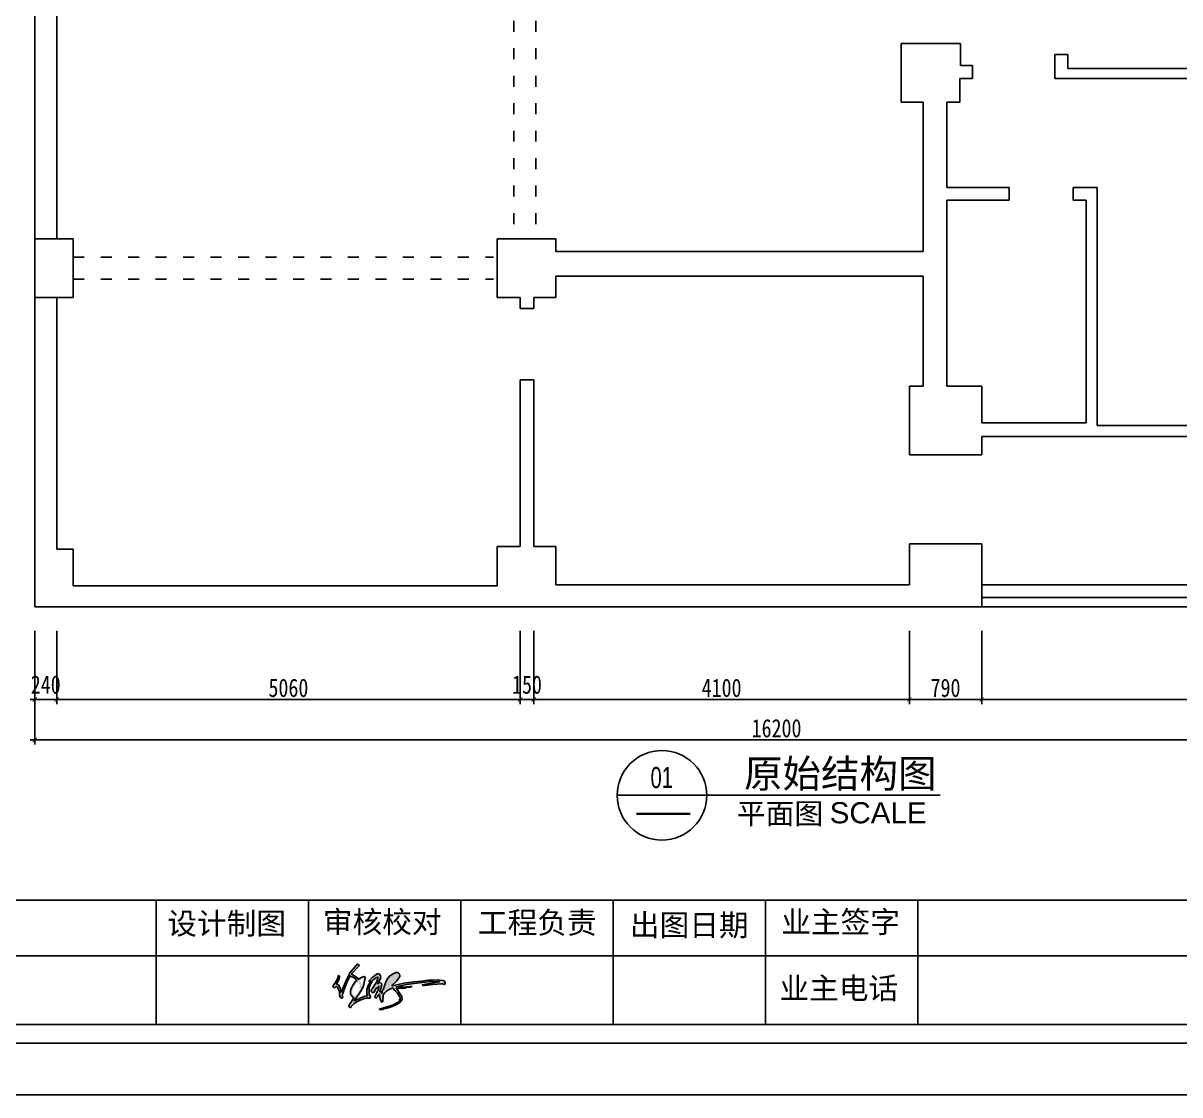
# Model space of a CAD drawing. Header units: millimetres. Extents: x 80308 to 204088, y -952573 to -878525.
# Drawn here: x 113240 to 125871, y -900932 to -889230 of the extents above; entities that cross this region are included whole.
import ezdxf
from ezdxf.enums import TextEntityAlignment as Align

# ---------------------------------------------------------------- set-up
doc = ezdxf.new("R2010")
doc.units = ezdxf.units.MM
doc.header["$PDMODE"] = 3
doc.linetypes.add('ACAD_ISO03W100', pattern=[30, 12, -18])
for name, color, linetype in [('06其他', 8, 'Continuous'), ('250', 250, 'Continuous'), ('墙', 7, 'Continuous'), ('细线', 250, 'Continuous')]:
    doc.layers.add(name, color=color, linetype=linetype)
doc.styles.add('ar', font='arial.ttf')
doc.styles.add('DIM', font='simhei.ttf', dxfattribs={"width": 0.8})
doc.styles.add('ST', font='')
doc.styles.get("Standard").update_dxf_attribs({"font": 'simhei.ttf'})
doc.styles.get('ST').set_extended_font_data('NSimSun')
doc.dimstyles.new('1-50', dxfattribs={"dimscale": 50, "dimtxt": 4, "dimasz": 1, "dimexe": 1, "dimexo": 0.1, "dimgap": 0.5, "dimtad": 1, "dimdec": 0, "dimdsep": 46, "dimtxsty": 'DIM', "dimblk": 'ARCHTICK', "dimcen": 4, "dimdle": 1, "dimclrd": 3, "dimclre": 3, "dimclrt": 1, "dimadec": 0, "dimazin": 0, "dimtfac": 1, "dimtdec": 0, "dimtmove": 2, "dimatfit": 3, "dimldrblk": 'DOT', "dimfxl": 15, "dimfxlon": 1, "dimarcsym": 0})

# ---------------------------------------------------------------- blocks, each defined once
blk = doc.blocks.new('*D152')
at = {"layer": '250', "color": 3, "lineweight": -2}
for p, q in [((130643, -895604), (131443, -895604)), ((130643, -895604), (131443, -895604)), ((131393, -895604), (131393, -895604))]:
    blk.add_line(p, q, dxfattribs=at)
at = {"layer": 'Defpoints', "color": 0}
for p in [(122122, -895604), (126907, -895604), (131393, -895604)]:
    blk.add_point(p, dxfattribs=at)
at = {"layer": '250', "color": 1, "insert": (131251, -895604), "char_height": 200, "attachment_point": 5, "rotation": 90, "style": 'DIM'}
blk.add_mtext('0', dxfattribs=at)
blk = doc.blocks.new('_ArchTick')
at = {"color": 0, "linetype": 'ByBlock', "const_width": 0.15}
blk.add_lwpolyline([(-0.5, -0.5), (0.5, 0.5)], dxfattribs=at)
blk = doc.blocks.new('_Dot')
at = {"color": 0, "linetype": 'ByBlock', "lineweight": -2}
blk.add_line((-0.5, 0), (-1, 0), dxfattribs=at)
at = {"color": 0, "linetype": 'ByBlock', "const_width": 0.5}
blk.add_lwpolyline([(-0.25, 0, 1), (0.25, 0, 1)], format="xyb", close=True, dxfattribs=at)
blk = doc.blocks.new('*D161')
at = {"layer": '250', "color": 3, "lineweight": -2}
for p, q in [((131393, -889694), (131393, -886794)), ((130643, -886844), (131443, -886844)), ((130643, -889644), (131443, -889644))]:
    blk.add_line(p, q, dxfattribs=at)
at = {"layer": 'Defpoints', "color": 0}
for p in [(118912, -886844), (131393, -886844), (127742, -889644)]:
    blk.add_point(p, dxfattribs=at)
at = {"layer": '250', "color": 3, "lineweight": -2, "xscale": 50, "yscale": 50, "zscale": 50}
for p, rotation in [((131393, -886844), 90), ((131393, -889644), 270)]:
    blk.add_blockref('_ArchTick', p, dxfattribs=dict(at, rotation=rotation))
at = {"layer": '250', "color": 1, "insert": (131267, -888244), "char_height": 200, "attachment_point": 5, "rotation": 90, "style": 'DIM'}
blk.add_mtext('2800', dxfattribs=at)
blk = doc.blocks.new('*D171')
at = {"layer": '250', "color": 3, "lineweight": -2}
for p, q in [((113367, -895865), (113367, -896665)), ((113607, -895865), (113607, -896665)), ((113317, -896615), (113657, -896615))]:
    blk.add_line(p, q, dxfattribs=at)
at = {"layer": 'Defpoints', "color": 0}
for p in [(113607, -892869), (113367, -893499), (113607, -896615)]:
    blk.add_point(p, dxfattribs=at)
at = {"layer": '250', "color": 3, "lineweight": -2, "xscale": 50, "yscale": 50, "zscale": 50, "rotation": 180}
blk.add_blockref('_ArchTick', (113367, -896615), dxfattribs=at)
at = {"layer": '250', "color": 3, "lineweight": -2, "xscale": 50, "yscale": 50, "zscale": 50}
blk.add_blockref('_ArchTick', (113607, -896615), dxfattribs=at)
at = {"layer": '250', "color": 1, "insert": (113487, -896454), "char_height": 200, "attachment_point": 5, "style": 'DIM'}
blk.add_mtext('240', dxfattribs=at)
blk = doc.blocks.new('*D172')
at = {"layer": '250', "color": 3, "lineweight": -2}
for p, q in [((113607, -895865), (113607, -896665)), ((118667, -895865), (118667, -896665)), ((113557, -896615), (118717, -896615))]:
    blk.add_line(p, q, dxfattribs=at)
at = {"layer": 'Defpoints', "color": 0}
for p in [(118667, -892839), (113607, -892869), (118667, -896615)]:
    blk.add_point(p, dxfattribs=at)
at = {"layer": '250', "color": 3, "lineweight": -2, "xscale": 50, "yscale": 50, "zscale": 50, "rotation": 180}
blk.add_blockref('_ArchTick', (113607, -896615), dxfattribs=at)
at = {"layer": '250', "color": 3, "lineweight": -2, "xscale": 50, "yscale": 50, "zscale": 50}
blk.add_blockref('_ArchTick', (118667, -896615), dxfattribs=at)
at = {"layer": '250', "color": 1, "insert": (116137, -896489), "char_height": 200, "attachment_point": 5, "style": 'DIM'}
blk.add_mtext('5060', dxfattribs=at)
blk = doc.blocks.new('*D173')
at = {"layer": '250', "color": 3, "lineweight": -2}
for p, q in [((118667, -895865), (118667, -896665)), ((118817, -895865), (118817, -896665)), ((118617, -896615), (118867, -896615))]:
    blk.add_line(p, q, dxfattribs=at)
at = {"layer": 'Defpoints', "color": 0}
for p in [(118667, -892839), (118817, -892839), (118817, -896615)]:
    blk.add_point(p, dxfattribs=at)
at = {"layer": '250', "color": 3, "lineweight": -2, "xscale": 50, "yscale": 50, "zscale": 50, "rotation": 180}
blk.add_blockref('_ArchTick', (118667, -896615), dxfattribs=at)
at = {"layer": '250', "color": 3, "lineweight": -2, "xscale": 50, "yscale": 50, "zscale": 50}
blk.add_blockref('_ArchTick', (118817, -896615), dxfattribs=at)
at = {"layer": '250', "color": 1, "insert": (118742, -896454), "char_height": 200, "attachment_point": 5, "style": 'DIM'}
blk.add_mtext('150', dxfattribs=at)
blk = doc.blocks.new('*D174')
at = {"layer": '250', "color": 3, "lineweight": -2}
for p, q in [((118817, -895865), (118817, -896665)), ((122917, -895865), (122917, -896665)), ((118767, -896615), (122967, -896615))]:
    blk.add_line(p, q, dxfattribs=at)
at = {"layer": 'Defpoints', "color": 0}
for p in [(118817, -892839), (122917, -893259), (122917, -896615)]:
    blk.add_point(p, dxfattribs=at)
at = {"layer": '250', "color": 3, "lineweight": -2, "xscale": 50, "yscale": 50, "zscale": 50, "rotation": 180}
blk.add_blockref('_ArchTick', (118817, -896615), dxfattribs=at)
at = {"layer": '250', "color": 3, "lineweight": -2, "xscale": 50, "yscale": 50, "zscale": 50}
blk.add_blockref('_ArchTick', (122917, -896615), dxfattribs=at)
at = {"layer": '250', "color": 1, "insert": (120867, -896489), "char_height": 200, "attachment_point": 5, "style": 'DIM'}
blk.add_mtext('4100', dxfattribs=at)
blk = doc.blocks.new('*D175')
at = {"layer": '250', "color": 3, "lineweight": -2}
for p, q in [((122917, -895865), (122917, -896665)), ((123707, -895865), (123707, -896665)), ((122867, -896615), (123757, -896615))]:
    blk.add_line(p, q, dxfattribs=at)
at = {"layer": 'Defpoints', "color": 0}
for p in [(122917, -893259), (123707, -893259), (123707, -896615)]:
    blk.add_point(p, dxfattribs=at)
at = {"layer": '250', "color": 3, "lineweight": -2, "xscale": 50, "yscale": 50, "zscale": 50, "rotation": 180}
blk.add_blockref('_ArchTick', (122917, -896615), dxfattribs=at)
at = {"layer": '250', "color": 3, "lineweight": -2, "xscale": 50, "yscale": 50, "zscale": 50}
blk.add_blockref('_ArchTick', (123707, -896615), dxfattribs=at)
at = {"layer": '250', "color": 1, "insert": (123312, -896489), "char_height": 200, "attachment_point": 5, "style": 'DIM'}
blk.add_mtext('790', dxfattribs=at)
blk = doc.blocks.new('*D176')
at = {"layer": '250', "color": 3, "lineweight": -2}
for p, q in [((123707, -895865), (123707, -896665)), ((129327, -895865), (129327, -896665)), ((123657, -896615), (129377, -896615))]:
    blk.add_line(p, q, dxfattribs=at)
at = {"layer": 'Defpoints', "color": 0}
for p in [(129327, -892489), (123707, -893259), (129327, -896615)]:
    blk.add_point(p, dxfattribs=at)
at = {"layer": '250', "color": 3, "lineweight": -2, "xscale": 50, "yscale": 50, "zscale": 50, "rotation": 180}
blk.add_blockref('_ArchTick', (123707, -896615), dxfattribs=at)
at = {"layer": '250', "color": 3, "lineweight": -2, "xscale": 50, "yscale": 50, "zscale": 50}
blk.add_blockref('_ArchTick', (129327, -896615), dxfattribs=at)
at = {"layer": '250', "color": 1, "insert": (126517, -896489), "char_height": 200, "attachment_point": 5, "style": 'DIM'}
blk.add_mtext('5620', dxfattribs=at)
blk = doc.blocks.new('*D178')
at = {"layer": '250', "color": 3, "lineweight": -2}
for p, q in [((113367, -896306), (113367, -897106)), ((129567, -896306), (129567, -897106)), ((113317, -897056), (129617, -897056))]:
    blk.add_line(p, q, dxfattribs=at)
at = {"layer": 'Defpoints', "color": 0}
for p in [(113367, -895865), (129567, -895865), (129567, -897056)]:
    blk.add_point(p, dxfattribs=at)
at = {"layer": '250', "color": 3, "lineweight": -2, "xscale": 50, "yscale": 50, "zscale": 50, "rotation": 180}
blk.add_blockref('_ArchTick', (113367, -897056), dxfattribs=at)
at = {"layer": '250', "color": 3, "lineweight": -2, "xscale": 50, "yscale": 50, "zscale": 50}
blk.add_blockref('_ArchTick', (129567, -897056), dxfattribs=at)
at = {"layer": '250', "color": 1, "insert": (121467, -896930), "char_height": 200, "attachment_point": 5, "style": 'DIM'}
blk.add_mtext('16200', dxfattribs=at)
blk = doc.blocks.new('*D179')
at = {"layer": '250', "color": 3, "lineweight": -2}
for p, q in [((112544, -895374), (111744, -895374)), ((111794, -895654), (111794, -895324)), ((112544, -895604), (111744, -895604))]:
    blk.add_line(p, q, dxfattribs=at)
at = {"layer": 'Defpoints', "color": 0}
for p in [(111794, -895374), (120910, -895374), (115860, -895604)]:
    blk.add_point(p, dxfattribs=at)
at = {"layer": '250', "color": 3, "lineweight": -2, "xscale": 50, "yscale": 50, "zscale": 50}
for p, rotation in [((111794, -895374), 90), ((111794, -895604), 270)]:
    blk.add_blockref('_ArchTick', p, dxfattribs=dict(at, rotation=rotation))
at = {"layer": '250', "color": 1, "insert": (111605, -895489), "char_height": 200, "attachment_point": 5, "rotation": 90, "style": 'DIM'}
blk.add_mtext('230', dxfattribs=at)
blk = doc.blocks.new('*D180')
at = {"layer": '250', "color": 3, "lineweight": -2}
for p, q in [((112544, -895374), (111744, -895374)), ((112544, -895374), (111744, -895374)), ((111794, -895374), (111794, -895374))]:
    blk.add_line(p, q, dxfattribs=at)
at = {"layer": 'Defpoints', "color": 0}
for p in [(111794, -895374), (116280, -895374), (120910, -895374)]:
    blk.add_point(p, dxfattribs=at)
at = {"layer": '250', "color": 1, "insert": (111605, -895374), "char_height": 200, "attachment_point": 5, "rotation": 90, "style": 'DIM'}
blk.add_mtext('0', dxfattribs=at)
blk = doc.blocks.new('*D181')
at = {"layer": '250', "color": 3, "lineweight": -2}
for p, q in [((111794, -895424), (111794, -891944)), ((112544, -891994), (111744, -891994)), ((112544, -895374), (111744, -895374))]:
    blk.add_line(p, q, dxfattribs=at)
at = {"layer": 'Defpoints', "color": 0}
for p in [(111794, -891994), (121550, -891994), (116280, -895374)]:
    blk.add_point(p, dxfattribs=at)
at = {"layer": '250', "color": 3, "lineweight": -2, "xscale": 50, "yscale": 50, "zscale": 50}
for p, rotation in [((111794, -891994), 90), ((111794, -895374), 270)]:
    blk.add_blockref('_ArchTick', p, dxfattribs=dict(at, rotation=rotation))
at = {"layer": '250', "color": 1, "insert": (111668, -893684), "char_height": 200, "attachment_point": 5, "rotation": 90, "style": 'DIM'}
blk.add_mtext('3380', dxfattribs=at)
blk = doc.blocks.new('*D182')
at = {"layer": '250', "color": 3, "lineweight": -2}
for p, q in [((112544, -891724), (111744, -891724)), ((111794, -892044), (111794, -891674)), ((112544, -891994), (111744, -891994))]:
    blk.add_line(p, q, dxfattribs=at)
at = {"layer": 'Defpoints', "color": 0}
for p in [(111794, -891724), (125560, -891724), (121550, -891994)]:
    blk.add_point(p, dxfattribs=at)
at = {"layer": '250', "color": 3, "lineweight": -2, "xscale": 50, "yscale": 50, "zscale": 50}
for p, rotation in [((111794, -891724), 90), ((111794, -891994), 270)]:
    blk.add_blockref('_ArchTick', p, dxfattribs=dict(at, rotation=rotation))
at = {"layer": '250', "color": 1, "insert": (111605, -891859), "char_height": 200, "attachment_point": 5, "rotation": 90, "style": 'DIM'}
blk.add_mtext('270', dxfattribs=at)
blk = doc.blocks.new('*D183')
at = {"layer": '250', "color": 3, "lineweight": -2}
for p, q in [((112544, -891724), (111744, -891724)), ((112544, -891724), (111744, -891724)), ((111794, -891724), (111794, -891724))]:
    blk.add_line(p, q, dxfattribs=at)
at = {"layer": 'Defpoints', "color": 0}
for p in [(111794, -891724), (121550, -891724), (125560, -891724)]:
    blk.add_point(p, dxfattribs=at)
at = {"layer": '250', "color": 1, "insert": (111605, -891724), "char_height": 200, "attachment_point": 5, "rotation": 90, "style": 'DIM'}
blk.add_mtext('0', dxfattribs=at)
blk = doc.blocks.new('*D184')
at = {"layer": '250', "color": 3, "lineweight": -2}
for p, q in [((111794, -891774), (111794, -886794)), ((112544, -886844), (111744, -886844)), ((112544, -891724), (111744, -891724))]:
    blk.add_line(p, q, dxfattribs=at)
at = {"layer": 'Defpoints', "color": 0}
for p in [(111794, -886844), (121550, -886844), (121550, -891724)]:
    blk.add_point(p, dxfattribs=at)
at = {"layer": '250', "color": 3, "lineweight": -2, "xscale": 50, "yscale": 50, "zscale": 50}
for p, rotation in [((111794, -886844), 90), ((111794, -891724), 270)]:
    blk.add_blockref('_ArchTick', p, dxfattribs=dict(at, rotation=rotation))
at = {"layer": '250', "color": 1, "insert": (111668, -889284), "char_height": 200, "attachment_point": 5, "rotation": 90, "style": 'DIM'}
blk.add_mtext('4880', dxfattribs=at)
blk = doc.blocks.new('esrfgrrtgjhtfy')
at = {"layer": '墙'}
h = blk.add_hatch(color=256, dxfattribs=at)
h.set_gradient(color1=(47, 163, 15), color2=(230, 230, 30), tint=1, name='INVSPHERICAL')
h.paths.add_polyline_path([(880508, 60843), (880527, 60923), (880528, 60926), (880525, 60932), (880519, 60937), (880514, 60939), (880494, 60932), (880478, 60926), (880460, 60912), (880454, 60919), (880436, 60935), (880420, 60945), (880402, 60956), (880386, 60967), (880463, 61052), (880461, 61060), (880454, 61065), (880445, 61069), (880432, 61053), (880368, 60979), (880361, 60962), (880327, 60891), (880296, 60818), (880278, 60777), (880270, 60817), (880261, 60837), (880251, 60853), (880237, 60860), (880231, 60862), (880231, 60864), (880245, 60886), (880255, 60908), (880261, 60932), (880262, 60944), (880253, 60951), (880250, 60950), (880247, 60947), (880246, 60936), (880237, 60911), (880217, 60875), (880205, 60860), (880195, 60847), (880195, 60836), (880200, 60828), (880209, 60826), (880215, 60826), (880221, 60830), (880227, 60836), (880231, 60836), (880237, 60833), (880250, 60810), (880260, 60784), (880260, 60751), (880267, 60727), (880277, 60718), (880287, 60717), (880292, 60724), (880294, 60732), (880290, 60740), (880292, 60751), (880296, 60764), (880312, 60818), (880344, 60894), (880368, 60942), (880371, 60946), (880375, 60945), (880412, 60925), (880442, 60904), (880423, 60886), (880396, 60844), (880383, 60817), (880375, 60795), (880376, 60760), (880379, 60752), (880387, 60739), (880399, 60726), (880410, 60719), (880365, 60650), (880359, 60643), (880358, 60635), (880360, 60628), (880364, 60625), (880368, 60621), (880376, 60621), (880380, 60624), (880383, 60631), (880391, 60641), (880413, 60663), (880441, 60677), (880476, 60695), (880534, 60718), (880552, 60718), (880563, 60718), (880571, 60717), (880578, 60720), (880582, 60731), (880579, 60738), (880567, 60761), (880567, 60782), (880568, 60815), (880576, 60846), (880595, 60883), (880595, 60891), (880600, 60897), (880633, 60923), (880658, 60934), (880658, 60916), (880642, 60882), (880593, 60802), (880590, 60796), (880588, 60787), (880593, 60782), (880599, 60775), (880611, 60774), (880621, 60779), (880627, 60796), (880638, 60813), (880649, 60823), (880669, 60842), (880668, 60829), (880660, 60801), (880626, 60734), (880627, 60729), (880631, 60727), (880633, 60721), (880639, 60719), (880645, 60719), (880653, 60730), (880665, 60748), (880674, 60758), (880675, 60753), (880676, 60745), (880678, 60727), (880682, 60702), (880687, 60691), (880695, 60679), (880702, 60676), (880707, 60677), (880710, 60679), (880714, 60750), (880729, 60771), (880747, 60790), (880781, 60810), (880808, 60821), (880817, 60815), (880835, 60794), (880856, 60770), (880881, 60735), (880887, 60721), (880888, 60710), (880887, 60703), (880885, 60705), (880883, 60705), (880882, 60703), (880882, 60700), (880885, 60698), (880884, 60695), (880878, 60689), (880859, 60672), (880829, 60655), (880797, 60640), (880773, 60634), (880750, 60627), (880733, 60622), (880726, 60615), (880720, 60615), (880715, 60615), (880709, 60612), (880695, 60608), (880686, 60606), (880683, 60605), (880681, 60605), (880675, 60605), (880673, 60603), (880674, 60600), (880679, 60599), (880684, 60600), (880691, 60599), (880700, 60599), (880711, 60601), (880719, 60605), (880722, 60612), (880725, 60609), (880740, 60609), (880787, 60623), (880837, 60643), (880877, 60664), (880903, 60693), (880908, 60709), (880905, 60734), (880850, 60817), (880861, 60813), (880872, 60816), (880889, 60819), (880906, 60816), (880918, 60821), (880928, 60820), (880938, 60821), (880950, 60827), (880955, 60826), (880976, 60829), (880989, 60829), (881007, 60833), (881009, 60836), (881009, 60838), (881003, 60838), (880988, 60837), (880958, 60834), (880918, 60831), (880879, 60831), (880847, 60835), (880940, 60853), (881005, 60864), (881205, 60889), (881279, 60886), (881292, 60884), (881191, 60867), (881136, 60857), (881122, 60856), (881119, 60855), (881119, 60851), (881123, 60846), (881141, 60847), (881162, 60852), (881166, 60850), (881174, 60851), (881227, 60857), (881315, 60863), (881333, 60863), (881338, 60859), (881348, 60859), (881355, 60871), (881355, 60879), (881345, 60892), (881333, 60900), (881320, 60902), (881295, 60900), (881289, 60905), (881281, 60905), (881225, 60904), (881179, 60902), (881109, 60893), (881028, 60884), (880953, 60874), (880926, 60871), (880810, 60845), (880803, 60848), (880802, 60849), (880818, 60860), (880854, 60896), (880879, 60930), (880885, 60942), (880886, 60952), (880881, 60966), (880869, 60977), (880858, 60981), (880848, 60981), (880817, 60969), (880783, 60947), (880755, 60913), (880737, 60875), (880715, 60814), (880707, 60798), (880703, 60791), (880703, 60772), (880698, 60765), (880697, 60769), (880694, 60779), (880687, 60783), (880679, 60785), (880699, 60853), (880697, 60864), (880689, 60875), (880676, 60877), (880665, 60871), (880658, 60864), (880658, 60868), (880681, 60911), (880688, 60935), (880686, 60947), (880674, 60965), (880666, 60971), (880650, 60969), (880624, 60949), (880603, 60933), (880566, 60897), (880566, 60889), (880567, 60888), (880569, 60887), (880584, 60891), (880556, 60846), (880545, 60806), (880545, 60765), (880551, 60739), (880524, 60736), (880484, 60720), (880437, 60700), (880412, 60689), (880427, 60710), (880457, 60752), (880490, 60799)])
h.paths.add_polyline_path([(880487, 60845), (880487, 60865), (880481, 60881), (880475, 60891), (880470, 60896), (880493, 60912), (880505, 60920), (880507, 60913), (880506, 60902), (880502, 60882), (880497, 60862)], flags=16)
h.paths.add_polyline_path([(880471, 60832), (880465, 60800), (880449, 60772), (880428, 60747), (880417, 60740), (880402, 60750), (880395, 60761), (880395, 60783), (880403, 60818), (880423, 60854), (880438, 60874), (880450, 60884), (880455, 60885), (880465, 60865), (880470, 60855)], flags=16)
at = {"layer": '06其他', "color": 4, "linetype": 'ByBlock'}
for p, q in [((872038, 61730), (899159, 61730)), ((878365, 61730), (878365, 60446)), ((879940, 61730), (879940, 60446)), ((881515, 61730), (881515, 60446)), ((883090, 61730), (883090, 60446)), ((884665, 61730), (884665, 60446)), ((886240, 61730), (886240, 60446)), ((889390, 61154), (873727, 61154)), ((899159, 60445), (872038, 60445)), ((899351, 60252), (871846, 60252))]:
    blk.add_line(p, q, dxfattribs=at)
at = {"layer": '墙', "color": 1}
blk.add_lwpolyline([(880253, 60951), (880262, 60944), (880261, 60932), (880255, 60908), (880245, 60886), (880231, 60864), (880231, 60862), (880237, 60860), (880251, 60853), (880261, 60837), (880270, 60817), (880278, 60777), (880296, 60818), (880327, 60891), (880361, 60962), (880368, 60979), (880432, 61053), (880445, 61069), (880454, 61065), (880461, 61060), (880463, 61052), (880386, 60967), (880402, 60956), (880420, 60945), (880436, 60935), (880454, 60919), (880460, 60912), (880478, 60926), (880494, 60932), (880514, 60939), (880519, 60937), (880525, 60932), (880528, 60926), (880527, 60923), (880508, 60843), (880490, 60799), (880457, 60752), (880427, 60710), (880412, 60689), (880437, 60700), (880484, 60720), (880524, 60736), (880551, 60739), (880545, 60765), (880545, 60806), (880556, 60846), (880584, 60891), (880569, 60887), (880567, 60888), (880566, 60889), (880566, 60897), (880603, 60933), (880624, 60949), (880650, 60969), (880666, 60971), (880674, 60965), (880686, 60947), (880688, 60935), (880681, 60911), (880658, 60868), (880658, 60864), (880665, 60871), (880676, 60877), (880689, 60875), (880697, 60864), (880699, 60853), (880679, 60785), (880687, 60783), (880694, 60779), (880697, 60769), (880698, 60765), (880703, 60772), (880703, 60791), (880707, 60798), (880715, 60814), (880737, 60875), (880755, 60913), (880783, 60947), (880817, 60969), (880848, 60981), (880858, 60981), (880869, 60977), (880881, 60966), (880886, 60952), (880885, 60942), (880879, 60930), (880854, 60896), (880818, 60860), (880802, 60849), (880803, 60848), (880810, 60845), (880926, 60871), (880953, 60874), (881028, 60884), (881109, 60893), (881179, 60902), (881225, 60904), (881281, 60905), (881289, 60905), (881295, 60900), (881320, 60902), (881333, 60900), (881345, 60892), (881355, 60879), (881355, 60871), (881348, 60859), (881338, 60859), (881333, 60863), (881315, 60863), (881227, 60857), (881174, 60851), (881166, 60850), (881166, 60850), (881162, 60852), (881141, 60847), (881123, 60846), (881119, 60851), (881119, 60855), (881122, 60856), (881136, 60857), (881191, 60867), (881292, 60884), (881279, 60886), (881205, 60889), (881005, 60864), (880940, 60853), (880847, 60835), (880879, 60831), (880918, 60831), (880958, 60834), (880988, 60837), (881003, 60838), (881009, 60838), (881009, 60836), (881007, 60833), (880989, 60829), (880976, 60829), (880955, 60826), (880950, 60827), (880938, 60821), (880928, 60820), (880918, 60821), (880906, 60816), (880889, 60819), (880872, 60816), (880861, 60813), (880850, 60817), (880905, 60734), (880908, 60709), (880903, 60693), (880877, 60664), (880837, 60643), (880787, 60623), (880740, 60609), (880725, 60609), (880722, 60612), (880722, 60612), (880719, 60605), (880711, 60601), (880700, 60599), (880691, 60599), (880684, 60600), (880679, 60599), (880674, 60600), (880673, 60603), (880675, 60605), (880681, 60605), (880683, 60605), (880686, 60606), (880695, 60608), (880709, 60612), (880715, 60615), (880720, 60615), (880726, 60615), (880733, 60622), (880750, 60627), (880773, 60634), (880797, 60640), (880829, 60655), (880859, 60672), (880878, 60689), (880884, 60695), (880885, 60698), (880882, 60700), (880882, 60703), (880883, 60705), (880885, 60705), (880887, 60703), (880888, 60710), (880887, 60721), (880881, 60735), (880856, 60770), (880835, 60794), (880817, 60815), (880808, 60821), (880781, 60810), (880747, 60790), (880729, 60771), (880714, 60750), (880710, 60679), (880707, 60677), (880702, 60676), (880695, 60679), (880687, 60691), (880682, 60702), (880678, 60727), (880676, 60745), (880675, 60753), (880674, 60758), (880665, 60748), (880653, 60730), (880645, 60719), (880639, 60719), (880633, 60721), (880631, 60727), (880627, 60729), (880626, 60734), (880660, 60801), (880668, 60829), (880669, 60842), (880649, 60823), (880638, 60813), (880627, 60796), (880621, 60779), (880611, 60774), (880599, 60775), (880593, 60782), (880588, 60787), (880590, 60796), (880593, 60802), (880642, 60882), (880658, 60916), (880658, 60934), (880633, 60923), (880600, 60897), (880595, 60891), (880595, 60883), (880576, 60846), (880568, 60815), (880567, 60782), (880567, 60761), (880579, 60738), (880582, 60731), (880578, 60720), (880571, 60717), (880563, 60718), (880552, 60718), (880534, 60718), (880476, 60695), (880441, 60677), (880413, 60663), (880391, 60641), (880383, 60631), (880380, 60624), (880376, 60621), (880368, 60621), (880364, 60625), (880360, 60628), (880358, 60635), (880359, 60643), (880365, 60650), (880410, 60719), (880399, 60726), (880387, 60739), (880379, 60752), (880376, 60760), (880375, 60795), (880383, 60817), (880396, 60844), (880423, 60886), (880442, 60904), (880412, 60925), (880375, 60945), (880371, 60946), (880368, 60942), (880344, 60894), (880312, 60818), (880296, 60764), (880292, 60751), (880290, 60740), (880294, 60732), (880292, 60724), (880287, 60717), (880277, 60718), (880267, 60727), (880260, 60751), (880260, 60784), (880250, 60810), (880237, 60833), (880231, 60836), (880227, 60836), (880221, 60830), (880215, 60826), (880209, 60826), (880200, 60828), (880195, 60836), (880195, 60847), (880205, 60860), (880217, 60875), (880237, 60911), (880246, 60936), (880247, 60947), (880250, 60950), (880253, 60951)], dxfattribs=at)
at = {"layer": '细线', "color": 1, "lineweight": -3}
blk.add_lwpolyline([(870703, 80935), (900137, 80935), (900137, 59717), (870703, 59717)], close=True, dxfattribs=at)
at = {"layer": '细线', "color": 3, "lineweight": -3, "char_height": 225, "width": 3414.47, "attachment_point": 1}
for s, insert in [('{\\f经典长宋繁|b0|i0|c134|p49;设计制图}', (878480, 61601)), ('{\\f经典长宋繁|b0|i0|c134|p49;审核校对}', (880089, 61617)), ('{\\f经典长宋繁|b0|i0|c134|p49;工程负责}', (881692, 61610)), ('{\\f经典长宋繁|b0|i0|c134|p49;出图日期}', (883264, 61584)), ('{\\f经典长宋繁|b0|i0|c134|p49;业主签字}', (884828, 61617)), ('{\\f经典长宋繁|b0|i0|c134|p49;业主电话}', (884810, 60932))]:
    blk.add_mtext(s, dxfattribs=dict(at, insert=insert))

msp = doc.modelspace()

# ---------------------------------------------------------------- linework, layer by layer
at = {"color": 2}
msp.add_line((119726.5, -897661.4), (120677.5, -897661.4), dxfattribs=at)
msp.add_line((120248.4, -897661.4), (123253.4, -897661.4))
at = {"color": 150}
msp.add_circle((120215.5, -897661.4), 489, dxfattribs=at)
at = {"layer": '250', "color": 0}
for p, q in [((113367.2, -891584.4), (113367.2, -887104.4)), ((113607.2, -887104.4), (113607.2, -891584.4)), ((123477.2, -889454.4), (122827.2, -889454.4)), ((122827.2, -889454.4), (122827.2, -890094.4)), ((123477.2, -889694.4), (123477.2, -889454.4)), ((124507.2, -889574.4), (124647.2, -889574.4)), ((124507.2, -889574.4), (124507.2, -889834.4)), ((124647.2, -889574.4), (124647.2, -889724.4)), ((123607.2, -889694.4), (123477.2, -889694.4)), ((123607.2, -889834.4), (123607.2, -889694.4)), ((127167.2, -889724.4), (124647.2, -889724.4)), ((123607.2, -889834.4), (123467.2, -889834.4)), ((123467.2, -889834.4), (123467.2, -890094.4)), ((124507.2, -889834.4), (127167.2, -889834.4)), ((122827.2, -890094.4), (123067.2, -890094.4)), ((123067.2, -890094.4), (123067.2, -891724.4)), ((123467.2, -890094.4), (123327.2, -890094.4)), ((123327.2, -890094.4), (123327.2, -891024.4)), ((123327.2, -891024.4), (124007.2, -891024.4)), ((124007.2, -891024.4), (124007.2, -891164.4)), ((124707.2, -891024.4), (124707.2, -891164.4)), ((124707.2, -891024.4), (124967.2, -891024.4)), ((124967.2, -891024.4), (124967.2, -893624.4)), ((124007.2, -891164.4), (123327.2, -891164.4)), ((123327.2, -891164.4), (123327.2, -893194.4)), ((124707.2, -891164.4), (124847.2, -891164.4)), ((124847.2, -891164.4), (124847.2, -893594.4)), ((113367.2, -891584.4), (113787.2, -891584.4)), ((113367.2, -891584.4), (113367.2, -895604.4)), ((113787.2, -891584.4), (113787.2, -892224.4)), ((119057.2, -891584.4), (118417.2, -891584.4)), ((118417.2, -891584.4), (118417.2, -892224.4)), ((119057.2, -891724.4), (119057.2, -891584.4)), ((123067.2, -891724.4), (119057.2, -891724.4)), ((119057.2, -892224.4), (119057.2, -891994.4)), ((119057.2, -891994.4), (123067.2, -891994.4)), ((123067.2, -891994.4), (123067.2, -893194.4)), ((113787.2, -892224.4), (113367.2, -892224.4)), ((113607.2, -894974.4), (113607.2, -892224.4)), ((118417.2, -892224.4), (118667.2, -892224.4)), ((118667.2, -892224.4), (118667.2, -892344.4)), ((118817.2, -892344.4), (118817.2, -892224.4)), ((118817.2, -892224.4), (119057.2, -892224.4)), ((118667.2, -892344.4), (118817.2, -892344.4)), ((118667.2, -893124.4), (118817.2, -893124.4)), ((118667.2, -893124.4), (118667.2, -894944.4)), ((118817.2, -893124.4), (118817.2, -894944.4)), ((122917.2, -893194.4), (122917.2, -893944.4)), ((122917.2, -893194.4), (123067.2, -893194.4)), ((123327.2, -893194.4), (123707.2, -893194.4)), ((123707.2, -893194.4), (123707.2, -893594.4)), ((123707.2, -893594.4), (124847.2, -893594.4)), ((123707.2, -893944.4), (123707.2, -893744.4)), ((123707.2, -893744.4), (127167.2, -893744.4)), ((124967.2, -893624.4), (127167.2, -893624.4)), ((122917.2, -893944.4), (123707.2, -893944.4)), ((113787.2, -894974.4), (113607.2, -894974.4)), ((113787.2, -895374.4), (113787.2, -894974.4)), ((118667.2, -894944.4), (118417.2, -894944.4)), ((118417.2, -894944.4), (118417.2, -895374.4)), ((118817.2, -894944.4), (119057.2, -894944.4)), ((119057.2, -894944.4), (119057.2, -895364.4)), ((122917.2, -894914.4), (123707.2, -894914.4)), ((122917.2, -894914.4), (122917.2, -895364.4)), ((123707.2, -894914.4), (123707.2, -895364.4)), ((118417.2, -895374.4), (113787.2, -895374.4)), ((119057.2, -895364.4), (122917.2, -895364.4)), ((123707.2, -895364.4), (123707.2, -895604.4)), ((113367.2, -895604.4), (123707.2, -895604.4))]:
    msp.add_line(p, q, dxfattribs=at)
at = {"layer": '250', "color": 1, "linetype": 'ACAD_ISO03W100', "ltscale": 10}
for p, q in [((118597.2, -887104.4), (118597.2, -891584.4)), ((118837.2, -887104.4), (118837.2, -891584.4)), ((113787.2, -891784.4), (118377.2, -891784.4)), ((113787.2, -891784.4), (118377.2, -891784.4)), ((113787.2, -892024.4), (118377.2, -892024.4)), ((113787.2, -892024.4), (118377.2, -892024.4))]:
    msp.add_line(p, q, dxfattribs=at)
at = {"layer": '250', "color": 3}
for p, q in [((123707.2, -895364.4), (128404.3, -895364.4)), ((128491.3, -895604.4), (123707.2, -895604.4))]:
    msp.add_line(p, q, dxfattribs=at)
at = {"layer": '250', "color": 3, "const_width": 20}
msp.add_lwpolyline([(129447.2, -893744.4), (129447.2, -894645), (128445.4, -895502.3), (123710.9, -895502.3)], dxfattribs=at)

# ---------------------------------------------------------------- block references
at = {"color": 7, "xscale": 1.05600000006234, "yscale": 1.056000000055064, "zscale": 1.056}
msp.add_blockref('esrfgrrtgjhtfy', (-812860.7, -963992.7), dxfattribs=at)

# ---------------------------------------------------------------- texts
at = {"color": 2, "style": 'ar'}
msp.add_text('SCALE  ', height=231.02, dxfattribs=at).set_placement((122047.3, -897967.2))
at = {"color": 2, "style": 'ar', "flags": 8}
msp.add_attdef('原始结构图', text='原始结构图', height=308.03, dxfattribs=at).set_placement((122162.7, -897418.3), align=Align.MIDDLE)
at = {"color": 2, "style": 'ar', "width": 0.680032}
msp.add_attdef('01', text='02', height=231.02, dxfattribs=at).set_placement((120091.3, -897582.6), (120335.4, -897582.6), align=Align.FIT)
at = {"color": 2, "style": 'ST', "flags": 8}
msp.add_attdef('平面图', (121031.8, -897976.4), '平面图', height=231.02, dxfattribs=at)
at = {"color": 2, "style": 'ar', "width": 7.452088, "flags": 8}
msp.add_attdef('-', text='-', height=231, dxfattribs=at).set_placement((119830.6, -897951.8), (120631.5, -897951.8), align=Align.FIT)

# ---------------------------------------------------------------- dimensions: what is measured, and where the dimension line sits
at = {"layer": '250', "color": 0}
for base, p1, p2, picture, middle in [((111793.9, -886844.4), (121550.1, -891724.4), (121550.1, -886844.4), '*D184', (111667.8, -889284.4)), ((131393.1, -886844.4), (127742.5, -889644.4), (118912.5, -886844.4), '*D161', (131267, -888244.4)), ((111793.9, -891724.4), (121550.1, -891994.4), (125560.1, -891724.4), '*D182', (111605.3, -891859.4)), ((111793.922877, -891724.3990774), (125560.1412059, -891724.3990774), (121550.1412059, -891724.3990774), '*D183', (111605.2992815, -891724.3990774)), ((111793.9, -891994.4), (116280.1, -895374.4), (121550.1, -891994.4), '*D181', (111667.8, -893684.4)), ((111793.9, -895374.4), (115860.1, -895604.4), (120910.1, -895374.4), '*D179', (111605.3, -895489.4)), ((111793.922877, -895374.3990774), (120910.1412059, -895374.3990774), (116280.1412059, -895374.3990774), '*D180', (111605.2992815, -895374.3990774))]:
    dim = msp.add_linear_dim(base=base, p1=p1, p2=p2, angle=270, dimstyle='1-50', dxfattribs=at)
    dim.commit()
    dim.dimension.update_dxf_attribs({"geometry": picture, "text_midpoint": middle})
for base, p1, p2, picture, middle in [((129327.2, -896615.5), (123707.2, -893259.4), (129327.2, -892489.4), '*D176', (126517.2, -896489.3)), ((118667.2, -896615.5), (113607.2, -892869.4), (118667.2, -892839.4), '*D172', (116137.2, -896489.3)), ((122917.2, -896615.5), (118817.2, -892839.4), (122917.2, -893259.4), '*D174', (120867.2, -896489.3)), ((123707.2, -896615.5), (122917.2, -893259.4), (123707.2, -893259.4), '*D175', (123312.2, -896489.3)), ((129567.2, -897055.6), (113367.2, -895865.5), (129567.2, -895865.5), '*D178', (121467.2, -896929.5))]:
    dim = msp.add_linear_dim(base=base, p1=p1, p2=p2, dimstyle='1-50', dxfattribs=at)
    dim.commit()
    dim.dimension.update_dxf_attribs({"geometry": picture, "text_midpoint": middle})
for base, p1, p2, picture, middle in [((118817.2, -896615.5), (118667.2, -892839.4), (118817.2, -892839.4), '*D173', (118742.2, -896453.8)), ((113607.2, -896615.5), (113367.2, -893499.4), (113607.2, -892869.4), '*D171', (113487.2, -896453.8))]:
    dim = msp.add_linear_dim(base=base, p1=p1, p2=p2, dimstyle='1-50', dxfattribs=at)
    dim.commit()
    dim.dimension.update_dxf_attribs({"geometry": picture, "text_midpoint": middle, "dimtype": 160})
dim = msp.add_linear_dim(base=(131393.1453243, -895604.3990774), p1=(122122.4799542, -895604.3990774), p2=(126906.56437, -895604.3990774), angle=270, dimstyle='1-50', dxfattribs=at)
dim.commit()
dim.dimension.update_dxf_attribs({"geometry": '*D152', "text_midpoint": (131250.6177808, -895604.3990774), "dimtype": 160})

doc.saveas('drawing.dxf')
